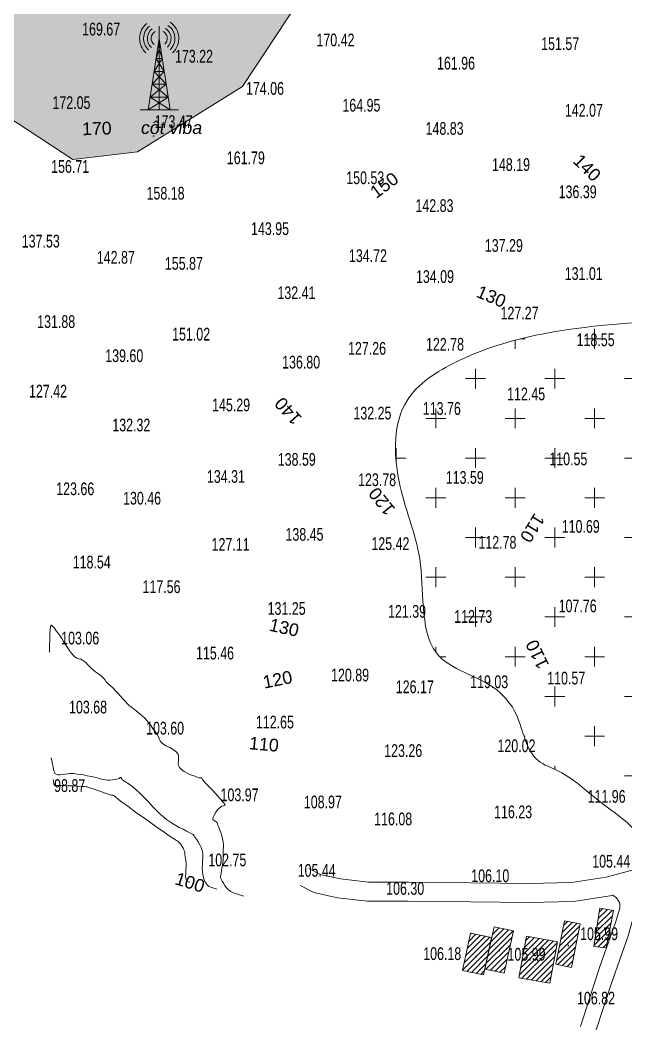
# Model space of a CAD drawing. Header units: metres. Extents: x 431006 to 434411, y 2469261 to 2473208.
# Drawn here: x 432491.3 to 432682, y 2469457.6 to 2469775.3 of the extents above; entities that cross this region are included whole.
import ezdxf
from ezdxf.enums import TextEntityAlignment as Align

# ---------------------------------------------------------------- set-up
doc = ezdxf.new("R2010")
doc.units = ezdxf.units.M
doc.header["$MEASUREMENT"] = 0
for name, color, linetype, lineweight in [('1', 8, 'Continuous', 18), ('CAO DO', 8, 'Continuous', 18), ('duong be tong-ks', 8, 'Continuous', 18), ('ghichuttenrieng', 8, 'Continuous', 18), ('hanh nha', 8, 'Continuous', 18), ('ks_NHA', 8, 'Continuous', 18), ('MH_DongMuc', 8, 'Continuous', 18), ('MH_DongMuc_Con', 8, 'Continuous', 18), ('nha cua-ks', 8, 'Continuous', 18), ('ranh gioi thuc vat-ks', 8, 'RAO_T_VAT', 18), ('thuc vat-ks', 8, 'Continuous', 18)]:
    doc.layers.add(name, color=color, linetype=linetype, lineweight=lineweight)
doc.styles.get("Standard").update_dxf_attribs({"font": 'arial.ttf'})
doc.styles.add('thong', font='', dxfattribs={"height": 10})
doc.styles.add('THUY', font='')
doc.styles.get('thong').set_extended_font_data('.VnArial', italic=True)
doc.styles.get('THUY').set_extended_font_data('.VnArial NarrowH')
doc.linetypes.add('RAO_T_VAT', pattern='A,0,[133,ltypeshp.shx,S=0.34,R=0,X=-0.17,Y=0],-2,[133,ltypeshp.shx,S=0.08,R=0,X=0,Y=0],-1.5,[133,ltypeshp.shx,S=0.08,R=0,X=0,Y=0],-1.5,[133,ltypeshp.shx,S=0.08,R=0,X=0,Y=0],-2', length=7)

# ---------------------------------------------------------------- blocks, each defined once
blk = doc.blocks.new('2+652+')
at = {"layer": 'ks_NHA'}
for points in [[(419344.72, 2486750.73), (419344.72, 2486763.81)], [(419344.72, 2486761.87), (419343.02, 2486750.73)], [(419344.72, 2486761.87), (419346.42, 2486750.73)], [(419344.89, 2486760.74), (419344.25, 2486758.74), (419345.5, 2486756.74), (419343.63, 2486754.74), (419346.11, 2486752.74), (419343.02, 2486750.73)], [(419346.42, 2486750.73), (419343.33, 2486752.74), (419345.81, 2486754.74), (419343.94, 2486756.74), (419345.2, 2486758.74), (419344.55, 2486760.74)], [(419344.89, 2486760.74), (419344.55, 2486760.74)], [(419345.2, 2486758.74), (419344.24, 2486758.74)], [(419345.5, 2486756.74), (419343.94, 2486756.74)], [(419345.81, 2486754.74), (419343.63, 2486754.74)], [(419346.11, 2486752.74), (419343.33, 2486752.74)], [(419341.73, 2486750.73), (419347.71, 2486750.73)]]:
    blk.add_lwpolyline(points, dxfattribs=at)
for radius, start, end in [(3.05, 129.5144, 227.3333), (2.45, 128.0679, 227.7324), (1.85, 125.6715, 228.3911), (1.85, 313.8095, 57.6678), (2.45, 313.531, 56.4453), (3.05, 313.3621, 55.705), (1.25, 120.9165, 229.684), (1.25, 314.3559, 60.0728)]:
    blk.add_arc((419344.72, 2486761.87), radius, start, end, dxfattribs=at)

msp = doc.modelspace()

# ---------------------------------------------------------------- hatches: boundary and pattern name
at = {"layer": '1', "lineweight": 0}
h = msp.add_hatch(dxfattribs=at)
h.set_pattern_fill('CROSS', color=8, scale=50, style=0)
h.set_pattern_definition([(0, (-6, 0), (12.5, 12.5), [6.25, -18.75]), (90, (-2.875, -3.125), (-12.5, 12.5), [6.25, -18.75])])
edge = h.paths.add_edge_path()
edge.add_spline(control_points=[(432688.96, 2469514.26), (432687.56, 2469516.94), (432683.14, 2469522.99), (432672.47, 2469529.82), (432663.95, 2469538.34), (432650.69, 2469542.68), (432649.37, 2469555.65), (432639.29, 2469568.45), (432620.76, 2469571.7), (432617.76, 2469590.95), (432617.94, 2469609.32), (432608.81, 2469629.44), (432608.76, 2469656.14), (432635.17, 2469672.82), (432671.21, 2469680.21), (432720.85, 2469681.59), (432769.47, 2469674.88), (432811.32, 2469681.28), (432837.44, 2469664.8), (432843.34, 2469635.35), (432850.88, 2469608.8), (432846.79, 2469577.97), (432844.35, 2469558.18), (432837.9, 2469535.69), (432814.11, 2469534.68), (432790.03, 2469526.52), (432763.19, 2469531.26), (432739.45, 2469533.76), (432723.69, 2469529.99), (432712.96, 2469524.03), (432702.03, 2469521.39), (432697.13, 2469514.66), (432689.59, 2469513.08), (432688.96, 2469514.26)], knot_values=[0, 0, 0, 0, 9.078993, 22.002899, 37.612002, 45.093305, 61.209254, 70.754195, 93.329336, 108.01654, 123.477659, 149.096554, 174.05486, 194.104633, 235.704076, 285.029022, 341.856776, 382.715813, 409.188238, 423.072442, 470.753329, 491.463072, 514.658918, 533.397936, 552.541945, 577.815357, 611.022008, 631.50397, 649.478782, 658.213885, 668.598885, 681.184989, 685.19481, 685.19481, 685.19481, 685.19481], degree=3, periodic=0)
at = {"layer": 'hanh nha', "lineweight": 0}
h = msp.add_hatch(dxfattribs=at)
h.set_pattern_fill('ANSI31', color=8, scale=10, style=0)
h.set_pattern_definition([(45, (0, 0), (-0.8838834765, 0.8838834765), [])])
h.paths.add_polyline_path([(432673.79, 2469495.86), (432671.92, 2469483.88), (432675.73, 2469483.37), (432678.07, 2469495.2)])
h.paths.add_polyline_path([(432639.66, 2469486.65), (432637.11, 2469474.9), (432630.55, 2469476.32), (432633.1, 2469488.07)])
h.paths.add_polyline_path([(432662.62, 2469491.9), (432659.89, 2469478.26), (432664.81, 2469477.28), (432667.54, 2469490.92)])
h.paths.add_polyline_path([(432650.67, 2469487.07), (432648.29, 2469474.03), (432658.03, 2469472.26), (432660.41, 2469485.29)])
h.paths.add_polyline_path([(432640.55, 2469490.06), (432637.63, 2469476.73), (432643.66, 2469475.41), (432646.58, 2469488.74)])
h.paths.add_polyline_path([(432674.54, 2469489.13), (432676.09, 2469489.13), (432676.09, 2469489.97), (432674.54, 2469489.97)], flags=24)
h.paths.add_polyline_path([(432663.05, 2469483.7), (432664.6, 2469483.7), (432664.6, 2469484.54), (432663.05, 2469484.54)], flags=24)
h.paths.add_polyline_path([(432653.42, 2469479), (432654.97, 2469479), (432654.97, 2469479.84), (432653.42, 2469479.84)], flags=24)
h.paths.add_polyline_path([(432641.33, 2469482.2), (432642.88, 2469482.2), (432642.88, 2469483.04), (432641.33, 2469483.04)], flags=24)
h.paths.add_polyline_path([(432633.99, 2469480.21), (432635.55, 2469480.21), (432635.55, 2469481.05), (432633.99, 2469481.05)], flags=24)
at = {"layer": 'thuc vat-ks'}
h = msp.add_hatch(dxfattribs=at)
h.set_pattern_fill('217B', color=8, scale=20, style=0, pattern_type=2)
h.set_pattern_definition([(0, (14.8, 7.6), (0, 20), [0, -20]), (0, (14.76, 7.848), (0, 20), [0, -20]), (0, (14.648, 8.07), (0, 20), [0, -20]), (0, (14.47, 8.248), (0, 20), [0, -20]), (0, (14.248, 8.36), (0, 20), [0, -20]), (0, (14, 8.4), (0, 20), [0, -20]), (0, (13.752, 8.36), (0, 20), [0, -20]), (0, (13.53, 8.248), (0, 20), [0, -20]), (0, (13.352, 8.07), (0, 20), [0, -20]), (0, (13.24, 7.848), (0, 20), [0, -20]), (0, (13.2, 7.6), (0, 20), [0, -20]), (0, (13.24, 7.352), (0, 20), [0, -20]), (0, (13.352, 7.13), (0, 20), [0, -20]), (0, (13.53, 6.952), (0, 20), [0, -20]), (0, (13.752, 6.84), (0, 20), [0, -20]), (0, (14, 6.8), (0, 20), [0, -20]), (0, (14.248, 6.84), (0, 20), [0, -20]), (0, (14.47, 6.952), (0, 20), [0, -20]), (0, (14.648, 7.13), (0, 20), [0, -20]), (0, (14.76, 7.352), (0, 20), [0, -20]), (0, (6.76, 15.352), (0, 20), [0, -20]), (0, (6.648, 15.13), (0, 20), [0, -20]), (0, (6.47, 14.952), (0, 20), [0, -20]), (0, (6.248, 14.84), (0, 20), [0, -20]), (0, (6, 14.8), (0, 20), [0, -20]), (0, (5.752, 14.84), (0, 20), [0, -20]), (0, (5.53, 14.952), (0, 20), [0, -20]), (0, (5.352, 15.13), (0, 20), [0, -20]), (0, (5.24, 15.352), (0, 20), [0, -20]), (0, (5.2, 15.6), (0, 20), [0, -20]), (0, (5.24, 15.848), (0, 20), [0, -20]), (0, (5.352, 16.07), (0, 20), [0, -20]), (0, (5.53, 16.248), (0, 20), [0, -20]), (0, (5.752, 16.36), (0, 20), [0, -20]), (0, (6, 16.4), (0, 20), [0, -20]), (0, (6.248, 16.36), (0, 20), [0, -20]), (0, (6.47, 16.248), (0, 20), [0, -20]), (0, (6.648, 16.07), (0, 20), [0, -20]), (0, (6.76, 15.848), (0, 20), [0, -20]), (0, (6.8, 15.6), (0, 20), [0, -20]), (0, (14, 4), (0, 20), [1.086, -18.914]), (0, (6, 12), (0, 20), [1.086, -18.914]), (90, (14, 4), (-20, 1e-15), [2.8, -17.2]), (90, (6, 12), (-20, 1e-15), [2.8, -17.2])])
h.paths.add_polyline_path([(432180.37, 2469969.08), (432429.02, 2469783.26), (432507.91, 2469731.41), (432528.24, 2469733.83), (432561.32, 2469754.44), (432634.45, 2469865.28), (432626.68, 2469886.61), (432562.6, 2469916.67), (432524.68, 2469951), (432448.67, 2469998.66), (432422.73, 2470028.05), (432390.35, 2470047.11), (432340.88, 2470081.61), (432300.67, 2470135.95), (432281.32, 2470179.79), (432245.98, 2470231.97), (432226.01, 2470235.7), (432198.53, 2470248.97), (432169.01, 2470281.63), (432135.72, 2470306.95), (432118.88, 2470332.48), (432111.38, 2470356.64), (432122.51, 2470374.06), (432141.75, 2470385.47), (432184.43, 2470371.88), (432214.97, 2470334.67), (432223.22, 2470335.2), (432255.46, 2470343.98), (432289.82, 2470344.51), (432358.98, 2470361.66), (432400, 2470358.21), (432466.08, 2470360.85), (432480.43, 2470365.76), (432484.96, 2470377.07), (432474.39, 2470394.04), (432458.53, 2470408.75), (432465.15, 2470430.58), (432487.2, 2470448.37), (432513.5, 2470448.79), (432530.47, 2470450.49), (432549.56, 2470459.81), (432561.86, 2470474.21), (432559.74, 2470484.38), (432508.41, 2470502.6), (432469.79, 2470511.59), (432437.55, 2470512.86), (432411.67, 2470528.11), (432386.16, 2470541.75), (432337.39, 2470576.91), (432323.39, 2470575.22), (432311.09, 2470546.41), (432288.89, 2470537.59), (432213.66, 2470523.31), (432153.15, 2470530.87), (432102.61, 2470541.48), (432026.55, 2470585.55), (431977.33, 2470634.42), (431946.37, 2470644.7), (431929.46, 2470656.95), (431904.93, 2470681.45), (431839.26, 2470741.82), (431812.41, 2470756.38), (431793.18, 2470759.36), (431774.95, 2470753.07), (431760.09, 2470497.2), (431748.02, 2470295.86), (431757.52, 2470270.11)])

# ---------------------------------------------------------------- linework, layer by layer
at = {"layer": 'duong be tong-ks', "color": 8, "lineweight": 0}
for points in [[(432686.24, 2469508.46), (432675.78, 2469505.67), (432664.84, 2469504), (432651.59, 2469503.63), (432633.11, 2469503.85), (432613.48, 2469504.13), (432600.94, 2469504.13), (432592.18, 2469505.1), (432585.84, 2469506.51), (432582.23, 2469508.39)], [(432677.89, 2469500.02), (432677.01, 2469499.79), (432665.38, 2469498.02), (432651.64, 2469497.63), (432633.03, 2469497.85), (432613.44, 2469498.13), (432600.61, 2469498.13), (432591.2, 2469499.17), (432583.76, 2469500.82), (432579.45, 2469503.07)], [(432689.25, 2469503.23), (432686.62, 2469500.55), (432685.32, 2469496.56), (432682.67, 2469487.17), (432677.32, 2469472.02), (432672.65, 2469457.63)], [(432677.89, 2469500.02), (432679.04, 2469499.13), (432680.02, 2469497.51), (432680.07, 2469495.9), (432678.67, 2469491.39), (432673.62, 2469477.26), (432667.65, 2469458.68)]]:
    msp.add_lwpolyline(points, dxfattribs=at)
at = {"layer": 'MH_DongMuc', "color": 8, "lineweight": 0, "elevation": 100}
msp.add_lwpolyline([(432544.78, 2469504.03), (432544.2, 2469504.21), (432544.05, 2469504.29), (432543.92, 2469504.38), (432543.81, 2469504.49), (432543.71, 2469504.62), (432543.63, 2469504.77), (432543.56, 2469504.92), (432543.5, 2469505.09), (432543.46, 2469505.27), (432543.43, 2469505.46), (432543.41, 2469505.72), (432543.41, 2469506.11), (432543.43, 2469506.62), (432543.47, 2469507.26), (432543.52, 2469508.03), (432543.57, 2469508.81), (432543.59, 2469509.52), (432543.57, 2469510.14), (432543.53, 2469510.67), (432543.45, 2469511.12), (432543.37, 2469511.53), (432543.3, 2469511.92), (432543.25, 2469512.29), (432543.21, 2469512.66), (432543.19, 2469513.01), (432543.15, 2469513.38), (432543.04, 2469513.79), (432542.87, 2469514.24), (432542.64, 2469514.74), (432542.33, 2469515.29), (432541.99, 2469515.81), (432541.65, 2469516.27), (432541.29, 2469516.65), (432540.93, 2469516.95), (432540.55, 2469517.18), (432539.86, 2469517.61), (432538.55, 2469518.49), (432536.61, 2469519.83), (432534.04, 2469521.63), (432530.85, 2469523.89), (432527.68, 2469526.15), (432525.18, 2469527.95), (432523.34, 2469529.29), (432522.17, 2469530.17), (432521.67, 2469530.58), (432521.5, 2469530.76), (432521.35, 2469530.91), (432521.21, 2469531.04), (432521.07, 2469531.15), (432520.95, 2469531.24), (432520.83, 2469531.31), (432520.71, 2469531.36), (432520.6, 2469531.39), (432520.48, 2469531.4), (432520.37, 2469531.4), (432520.13, 2469531.44), (432519.61, 2469531.59), (432518.83, 2469531.84), (432517.77, 2469532.2), (432516.44, 2469532.67), (432515.11, 2469533.14), (432514.04, 2469533.51), (432513.23, 2469533.79), (432512.68, 2469533.97), (432512.38, 2469534.05), (432512.08, 2469534.08), (432511.47, 2469534.13), (432510.57, 2469534.19), (432509.38, 2469534.27), (432507.89, 2469534.35), (432506.38, 2469534.43), (432505.14, 2469534.48), (432504.16, 2469534.5), (432503.44, 2469534.49), (432502.98, 2469534.46), (432502.68, 2469534.42), (432502.44, 2469534.43), (432502.26, 2469534.48), (432502.13, 2469534.57), (432502.06, 2469534.7), (432502.01, 2469534.86), (432501.97, 2469535.04), (432501.92, 2469535.24), (432501.88, 2469535.47), (432501.83, 2469535.71), (432501.71, 2469536.33)], dxfattribs=at)
at = {"layer": 'MH_DongMuc_Con', "color": 8, "lineweight": 0}
for points, elevation in [([(432500.55, 2469576.44), (432500.7, 2469582.42), (432500.77, 2469583.62), (432500.85, 2469584.45), (432500.95, 2469584.9), (432501.06, 2469584.98), (432501.18, 2469584.88), (432501.29, 2469584.79), (432501.39, 2469584.71), (432501.48, 2469584.63), (432501.55, 2469584.58), (432501.63, 2469584.52), (432501.7, 2469584.45), (432501.79, 2469584.37), (432501.87, 2469584.28), (432501.96, 2469584.19), (432502.11, 2469584), (432502.36, 2469583.66), (432502.72, 2469583.15), (432503.19, 2469582.48), (432503.77, 2469581.64), (432504.4, 2469580.72), (432505.01, 2469579.8), (432505.62, 2469578.88), (432506.22, 2469577.96), (432506.8, 2469577.03), (432507.38, 2469576.19), (432507.97, 2469575.5), (432508.57, 2469574.97), (432509.17, 2469574.6), (432509.78, 2469574.39), (432510.38, 2469574.2), (432510.97, 2469573.92), (432511.55, 2469573.54), (432512.11, 2469573.06), (432512.66, 2469572.48), (432513.22, 2469571.87), (432513.8, 2469571.29), (432514.41, 2469570.76), (432515.04, 2469570.26), (432515.71, 2469569.8), (432516.34, 2469569.37), (432516.9, 2469568.93), (432517.37, 2469568.51), (432517.76, 2469568.08), (432518.07, 2469567.67), (432518.35, 2469567.26), (432518.66, 2469566.88), (432518.99, 2469566.52), (432519.35, 2469566.18), (432519.73, 2469565.87), (432520.18, 2469565.49), (432520.72, 2469564.98), (432521.36, 2469564.32), (432522.09, 2469563.53), (432522.92, 2469562.6), (432523.74, 2469561.68), (432524.44, 2469560.92), (432525.01, 2469560.31), (432525.46, 2469559.87), (432525.79, 2469559.59), (432526.12, 2469559.33), (432526.6, 2469558.96), (432527.21, 2469558.46), (432527.97, 2469557.85), (432528.88, 2469557.11), (432529.79, 2469556.35), (432530.57, 2469555.63), (432531.24, 2469554.96), (432531.77, 2469554.34), (432532.19, 2469553.77), (432532.54, 2469553.23), (432532.88, 2469552.72), (432533.23, 2469552.23), (432533.57, 2469551.77), (432533.9, 2469551.33), (432534.22, 2469550.89), (432534.51, 2469550.44), (432534.76, 2469549.97), (432534.99, 2469549.5), (432535.18, 2469549.01), (432535.4, 2469548.53), (432535.72, 2469548.09), (432536.13, 2469547.7), (432536.63, 2469547.34), (432537.22, 2469547.01), (432537.84, 2469546.71), (432538.42, 2469546.41), (432538.96, 2469546.1), (432539.45, 2469545.79), (432539.9, 2469545.49), (432540.3, 2469545.17), (432540.62, 2469544.86), (432540.86, 2469544.54), (432541.03, 2469544.21), (432541.13, 2469543.88), (432541.17, 2469543.52), (432541.19, 2469543.09), (432541.18, 2469542.6), (432541.14, 2469542.05), (432541.07, 2469541.43), (432541.13, 2469540.79), (432541.46, 2469540.15), (432542.07, 2469539.53), (432542.95, 2469538.92), (432544.11, 2469538.32), (432545.29, 2469537.79), (432546.26, 2469537.38), (432547.01, 2469537.1), (432547.54, 2469536.95), (432547.86, 2469536.93), (432548.05, 2469536.94), (432548.22, 2469536.92), (432548.36, 2469536.86), (432548.48, 2469536.76), (432548.58, 2469536.62), (432548.77, 2469536.35), (432549.18, 2469535.87), (432549.81, 2469535.16), (432550.66, 2469534.24), (432551.72, 2469533.1), (432552.78, 2469531.96), (432553.61, 2469531.06), (432554.21, 2469530.39), (432554.59, 2469529.96), (432554.74, 2469529.75), (432554.79, 2469529.65), (432554.9, 2469529.51), (432555.06, 2469529.33), (432555.28, 2469529.12), (432555.54, 2469528.88), (432555.76, 2469528.64), (432555.84, 2469528.44), (432555.78, 2469528.28), (432555.58, 2469528.17), (432555.25, 2469528.1), (432554.82, 2469527.98), (432554.37, 2469527.7), (432553.89, 2469527.26), (432553.37, 2469526.68), (432552.82, 2469525.94), (432552.36, 2469525.18), (432552.08, 2469524.55), (432551.98, 2469524.05), (432552.08, 2469523.68), (432552.36, 2469523.44), (432552.7, 2469523.26), (432552.98, 2469523.1), (432553.18, 2469522.94), (432553.32, 2469522.79), (432553.39, 2469522.65), (432553.46, 2469522.42), (432553.6, 2469522.01), (432553.82, 2469521.42), (432554.1, 2469520.64), (432554.46, 2469519.67), (432554.8, 2469518.64), (432555.06, 2469517.67), (432555.23, 2469516.75), (432555.31, 2469515.89), (432555.3, 2469515.08), (432555.25, 2469514.33), (432555.23, 2469513.65), (432555.22, 2469513.04), (432555.23, 2469512.5), (432555.25, 2469512.02), (432555.27, 2469511.53), (432555.23, 2469510.93), (432555.15, 2469510.22), (432555.03, 2469509.41), (432554.86, 2469508.49), (432554.69, 2469507.6), (432554.56, 2469506.86), (432554.47, 2469506.26), (432554.44, 2469505.82), (432554.44, 2469505.52), (432554.51, 2469505.24), (432554.68, 2469504.86), (432554.95, 2469504.36), (432555.3, 2469503.75), (432555.76, 2469503.03), (432556.3, 2469502.3), (432556.94, 2469501.67), (432557.67, 2469501.14), (432558.49, 2469500.71), (432559.39, 2469500.38), (432561.78, 2469499.68)], 104), ([(432553.28, 2469501.85), (432551.34, 2469502.46), (432550.86, 2469502.72), (432550.43, 2469503.03), (432550.06, 2469503.4), (432549.73, 2469503.83), (432549.46, 2469504.3), (432549.23, 2469504.82), (432549.04, 2469505.37), (432548.9, 2469505.96), (432548.8, 2469506.59), (432548.74, 2469507.22), (432548.69, 2469507.8), (432548.67, 2469508.34), (432548.67, 2469508.83), (432548.69, 2469509.27), (432548.72, 2469509.73), (432548.75, 2469510.28), (432548.77, 2469510.9), (432548.8, 2469511.61), (432548.82, 2469512.4), (432548.78, 2469513.23), (432548.61, 2469514.09), (432548.32, 2469514.96), (432547.89, 2469515.84), (432547.35, 2469516.75), (432546.79, 2469517.57), (432546.36, 2469518.21), (432546.06, 2469518.67), (432545.87, 2469518.96), (432545.81, 2469519.06), (432545.8, 2469519.07), (432545.8, 2469519.08), (432545.79, 2469519.09), (432545.78, 2469519.1), (432545.77, 2469519.1), (432545.76, 2469519.11), (432545.75, 2469519.11), (432545.73, 2469519.12), (432545.71, 2469519.13), (432545.69, 2469519.13), (432545.54, 2469519.2), (432545.16, 2469519.4), (432544.55, 2469519.71), (432543.69, 2469520.15), (432542.6, 2469520.71), (432541.43, 2469521.33), (432540.32, 2469521.95), (432539.29, 2469522.57), (432538.33, 2469523.18), (432537.44, 2469523.78), (432536.53, 2469524.49), (432535.5, 2469525.4), (432534.35, 2469526.5), (432533.08, 2469527.81), (432531.7, 2469529.31), (432530.31, 2469530.81), (432529.03, 2469532.1), (432527.88, 2469533.18), (432526.83, 2469534.05), (432525.91, 2469534.7), (432525.12, 2469535.21), (432524.48, 2469535.62), (432524, 2469535.93), (432523.67, 2469536.16), (432523.49, 2469536.29), (432523.41, 2469536.38), (432523.34, 2469536.46), (432523.3, 2469536.54), (432523.27, 2469536.61), (432523.27, 2469536.69), (432523.27, 2469536.75), (432523.24, 2469536.81), (432523.2, 2469536.87), (432523.14, 2469536.91), (432523.06, 2469536.96), (432522.97, 2469536.98), (432522.88, 2469536.97), (432522.8, 2469536.94), (432522.72, 2469536.88), (432522.65, 2469536.79), (432522.5, 2469536.68), (432522.2, 2469536.58), (432521.74, 2469536.48), (432521.13, 2469536.38), (432520.37, 2469536.28), (432519.56, 2469536.21), (432518.81, 2469536.2), (432518.12, 2469536.24), (432517.5, 2469536.34), (432516.94, 2469536.5), (432516.33, 2469536.7), (432515.58, 2469536.9), (432514.69, 2469537.12), (432513.64, 2469537.34), (432512.45, 2469537.58), (432511.27, 2469537.8), (432510.24, 2469537.98), (432509.37, 2469538.11), (432508.66, 2469538.2), (432508.1, 2469538.25), (432507.58, 2469538.26), (432506.98, 2469538.23), (432506.29, 2469538.18), (432505.52, 2469538.08), (432504.66, 2469537.96), (432503.84, 2469537.87), (432503.17, 2469537.9), (432502.66, 2469538.03), (432502.3, 2469538.28), (432502.11, 2469538.64), (432501.98, 2469539.08), (432501.86, 2469539.58), (432501.73, 2469540.14), (432501.6, 2469540.75), (432501.47, 2469541.42), (432501.14, 2469543.15)], 102)]:
    msp.add_lwpolyline(points, dxfattribs=dict(at, elevation=elevation))
at = {"layer": 'nha cua-ks', "color": 8, "lineweight": 0}
for points in [[(432673.79, 2469495.86), (432671.92, 2469483.88), (432675.73, 2469483.37), (432678.07, 2469495.2)], [(432640.55, 2469490.06), (432637.63, 2469476.73), (432643.66, 2469475.41), (432646.58, 2469488.74)], [(432662.62, 2469491.9), (432659.89, 2469478.26), (432664.81, 2469477.28), (432667.54, 2469490.92)], [(432639.66, 2469486.65), (432637.11, 2469474.9), (432630.55, 2469476.32), (432633.1, 2469488.07)], [(432650.67, 2469487.07), (432648.29, 2469474.03), (432658.03, 2469472.26), (432660.41, 2469485.29)]]:
    msp.add_lwpolyline(points, close=True, dxfattribs=at)
at = {"layer": 'nha cua-ks', "color": 8, "lineweight": 0, "start_tangent": (-0.464974, 0.885325), "end_tangent": (-0.464974, 0.885325)}
msp.add_spline([(432688.96, 2469514.26), (432683.6, 2469521.58), (432673.5, 2469529.65), (432660.95, 2469538.93), (432654.32, 2469542.39), (432647.4, 2469556.94), (432641.48, 2469564.44), (432622.27, 2469576.3), (432618.24, 2469590.42), (432617.08, 2469605.83), (432610.5, 2469630.59), (432612.99, 2469655.43), (432628.73, 2469667.85), (432668.91, 2469678.61), (432718.21, 2469680.26), (432774.96, 2469677.36), (432815.79, 2469675.71), (432837.07, 2469659.96), (432841.15, 2469646.69), (432848.82, 2469599.63), (432846.95, 2469579.01), (432843.32, 2469556.1), (432835.43, 2469539.1), (432816.96, 2469534.04), (432792.17, 2469529.16), (432759.04, 2469531.51), (432738.59, 2469532.59), (432721.14, 2469528.27), (432713.22, 2469524.6), (432703.56, 2469520.79), (432692.97, 2469513.99), (432688.96, 2469514.26)], degree=3, dxfattribs=at)
at = {"layer": 'ranh gioi thuc vat-ks', "color": 8, "lineweight": 0, "ltscale": 3}
msp.add_lwpolyline([(431757.52, 2470270.11), (432180.37, 2469969.08), (432429.02, 2469783.26), (432507.91, 2469731.41), (432528.24, 2469733.83), (432561.32, 2469754.44), (432634.45, 2469865.28), (432626.68, 2469886.61), (432562.6, 2469916.67), (432524.68, 2469951), (432448.67, 2469998.66), (432422.73, 2470028.05), (432390.35, 2470047.11), (432340.88, 2470081.61), (432300.67, 2470135.95), (432281.32, 2470179.79), (432245.98, 2470231.97), (432226.01, 2470235.7), (432198.53, 2470248.97), (432169.01, 2470281.63)], dxfattribs=at)

# ---------------------------------------------------------------- block references
at = {"layer": 'ks_NHA', "color": 8, "xscale": 2.018327568657696, "yscale": 2.018327568657696, "zscale": 2.018327568657696}
msp.add_blockref('2+652+', (-413839.91, -2549330.51), dxfattribs=at)

# ---------------------------------------------------------------- texts
at = {"layer": 'CAO DO', "color": 8, "lineweight": 0, "width": 0.7}
for s, p in [('169.67', (432510.84, 2469770.47, 169.67)), ('170.42', (432584.59, 2469767.06, 170.41)), ('151.57', (432655.31, 2469765.88, 151.57)), ('173.22', (432540.06, 2469761.94, 173.22)), ('161.96', (432622.53, 2469759.75, 161.96)), ('174.06', (432562.41, 2469751.81, 174.06)), ('172.05', (432501.5, 2469747.34, 172.05)), ('164.95', (432592.75, 2469746.53, 164.95)), ('142.07', (432662.78, 2469744.94, 142.07)), ('173.47', (432533.66, 2469741.38, 173.47)), ('148.83', (432618.94, 2469739.22, 148.83)), ('161.79', (432556.38, 2469729.97, 161.79)), ('156.71', (432501.09, 2469727.25, 156.71)), ('148.19', (432639.84, 2469727.84, 148.19)), ('150.53', (432593.97, 2469723.69, 150.53)), ('158.18', (432531.12, 2469718.84, 158.18)), ('136.39', (432660.81, 2469719.28, 136.39)), ('142.83', (432615.75, 2469714.94, 142.83)), ('143.95', (432564, 2469707.69, 143.95)), ('137.53', (432491.84, 2469703.75, 137.53)), ('137.29', (432637.59, 2469702.41, 137.28)), ('142.87', (432515.47, 2469698.66, 142.87)), ('134.72', (432594.81, 2469699.19, 134.72)), ('155.87', (432536.88, 2469696.75, 155.87)), ('134.09', (432615.91, 2469692.62, 134.09)), ('131.01', (432662.72, 2469693.56, 131.01)), ('132.41', (432572.31, 2469687.53, 132.41)), ('127.27', (432642.53, 2469681.12, 127.27)), ('131.88', (432496.69, 2469678.44, 131.88)), ('151.02', (432539.16, 2469674.5, 151.02)), ('118.55', (432666.47, 2469672.72, 118.55)), ('127.26', (432594.53, 2469670.03, 127.26)), ('122.78', (432619.06, 2469671.31, 122.78)), ('139.60', (432518.12, 2469667.72, 139.6)), ('136.80', (432573.78, 2469665.69, 136.8)), ('127.42', (432494.12, 2469656.56, 127.42)), ('112.45', (432644.59, 2469655.69, 112.45)), ('145.29', (432551.75, 2469652.22, 145.29)), ('113.76', (432618.06, 2469651.12, 113.76)), ('132.25', (432596.22, 2469649.66, 132.25)), ('132.32', (432520.34, 2469645.91, 132.32)), ('138.59', (432572.41, 2469635.09, 138.59)), ('110.55', (432657.88, 2469635.25, 110.55)), ('134.31', (432550.12, 2469629.72, 134.31)), ('123.78', (432597.69, 2469628.69, 123.78)), ('113.59', (432625.28, 2469629.41, 113.59)), ('123.66', (432502.69, 2469625.84, 123.66)), ('130.46', (432523.72, 2469622.88, 130.46)), ('110.69', (432661.78, 2469614, 110.69)), ('138.45', (432574.84, 2469611.5, 138.45)), ('112.78', (432635.56, 2469609, 112.78)), ('127.11', (432551.59, 2469608.34, 127.11)), ('125.42', (432601.88, 2469608.59, 125.42)), ('118.54', (432507.88, 2469602.78, 118.53)), ('117.56', (432529.84, 2469595.03, 117.56)), ('131.25', (432569.22, 2469588.19, 131.25)), ('121.39', (432607.12, 2469587.28, 121.39)), ('107.76', (432660.81, 2469589, 107.76)), ('112.73', (432627.94, 2469585.66, 112.73)), ('103.06', (432504.25, 2469578.88, 103.06)), ('115.46', (432546.69, 2469574.16, 115.45)), ('120.89', (432589.19, 2469567.25, 120.89)), ('119.03', (432632.97, 2469565.12, 119.03)), ('110.57', (432657.22, 2469566.28, 110.57)), ('126.17', (432609.56, 2469563.53, 126.17)), ('103.68', (432506.72, 2469557.16, 103.68)), ('112.65', (432565.53, 2469552.44, 112.65)), ('103.60', (432530.97, 2469550.53, 103.6)), ('123.26', (432605.91, 2469543.47, 123.26)), ('120.02', (432641.56, 2469545, 120.02)), ('98.87', (432502.03, 2469532.47, 98.87)), ('103.97', (432554.41, 2469529.56, 103.97)), ('108.97', (432580.62, 2469527.31, 108.97)), ('111.96', (432669.91, 2469529.06, 111.96)), ('116.23', (432640.5, 2469524.19, 116.23)), ('116.08', (432602.75, 2469521.97, 116.08)), ('102.75', (432550.56, 2469509.06, 102.75)), ('105.44', (432671.38, 2469508.66, 105.44)), ('105.44', (432578.69, 2469505.78, 105.44)), ('106.10', (432633.31, 2469504.09, 106.1)), ('106.30', (432606.53, 2469500.12, 106.3)), ('105.99', (432667.56, 2469485.84, 105.99)), ('106.18', (432618.19, 2469479.59, 106.18)), ('105.99', (432644.72, 2469479.38, 105.98)), ('106.82', (432666.59, 2469465.59, 106.82))]:
    msp.add_text(s, height=4, dxfattribs=at).set_placement(p)
at = {"layer": 'ghichuttenrieng', "color": 8, "style": 'thong'}
msp.add_text('cét viba', height=4, dxfattribs=at).set_placement((432529.36, 2469739.47))
at = {"layer": 'MH_DongMuc', "color": 8, "lineweight": 0}
for s, rotation, p in [('170', 1.8978, (432515.46, 2469741.22, 170)), ('140', 315.5672, (432669.78, 2469728.87, 140)), ('150', 36.9834, (432605.91, 2469723.37, 150)), ('130', 337.1085, (432639.63, 2469688.37, 130)), ('140', 132.0825, (432575.66, 2469652.29, 140)), ('120', 128.7776, (432605.13, 2469623.86, 120)), ('110', 238.2582, (432652.58, 2469615.49, 110)), ('130', 347.394, (432574.43, 2469584.19, 130)), ('110', 116.0486, (432654.07, 2469575.74, 110)), ('120', 11.4713, (432572.32, 2469567.84, 120)), ('110', 354.8968, (432568.08, 2469547.5, 110)), ('100', 342.5149, (432544.78, 2469504.03, 100))]:
    msp.add_text(s, height=4, rotation=rotation, dxfattribs=at).set_placement(p, align=Align.MIDDLE)
at = {"layer": 'nha cua-ks', "color": 8, "style": 'THUY'}
for p in [(432674.68, 2469489.27), (432641.47, 2469482.34), (432663.19, 2469483.84), (432634.13, 2469480.35), (432653.56, 2469479.14)]:
    msp.add_text('.', height=4, dxfattribs=at).set_placement(p)

doc.saveas('drawing.dxf')
